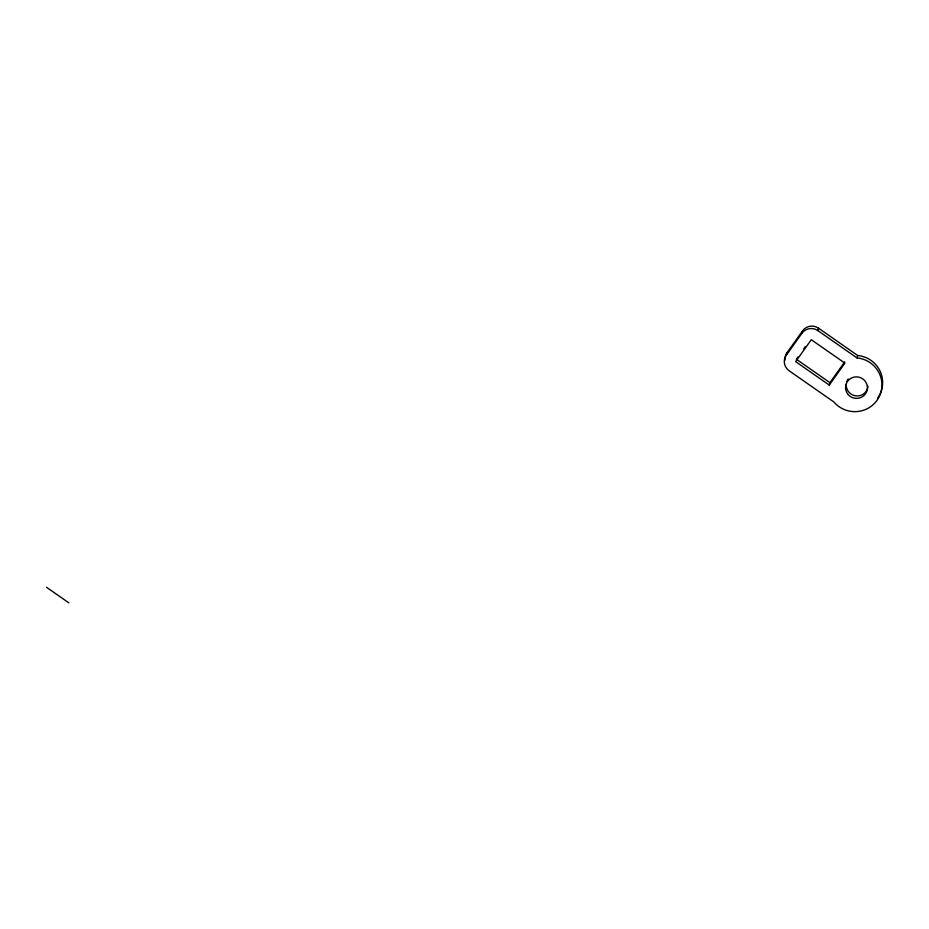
<?xml version="1.0" encoding="UTF-8"?>
<svg xmlns="http://www.w3.org/2000/svg" width="929" height="929" viewBox="0 0 929 929"><rect width="100%" height="100%" fill="white"/><g stroke="black" fill="none" stroke-linecap="round" stroke-linejoin="round"><path stroke-width="1.39" d="M786.329 355.145L801.982 333.209A11.38 11.183 15.7 0 1 817.81 330.585L857.002 357.92A27.359 26.895 15.7 0 1 878.892 397.345A27.359 26.895 15.7 0 1 833.731 401.862L789.139 370.764A11.38 11.183 15.7 0 1 786.329 355.145L787.014 352.718L802.668 330.782A11.38 11.183 15.7 0 1 818.495 328.158L857.688 355.493A27.359 26.895 15.7 0 1 877.731 397.914M801.982 333.209L802.668 330.782M817.81 330.585L818.495 328.158M829.249 385.07L844.891 363.134L811.296 339.712L795.654 361.636L829.249 385.07L829.922 382.643L844.751 361.869M857.002 357.92L857.688 355.493M797.976 356.91L796.327 359.209L829.922 382.643M803.748 348.828L805.397 346.517M46.45 587.244L68.851 602.863M785.005 360.104A11.38 11.183 15.7 0 1 787.014 352.718M868.046 386.232A10.939 10.753 15.7 0 1 856.213 395.928A10.939 10.753 15.7 0 1 846.273 384.188M846.888 381.447A10.939 10.753 15.7 0 1 848.2 378.962M848.107 394.488A10.939 10.753 15.7 0 0 866.745 391.399A10.939 10.753 15.7 0 0 854.564 377.011A10.939 10.753 15.7 0 0 848.107 394.488"/></g></svg>
